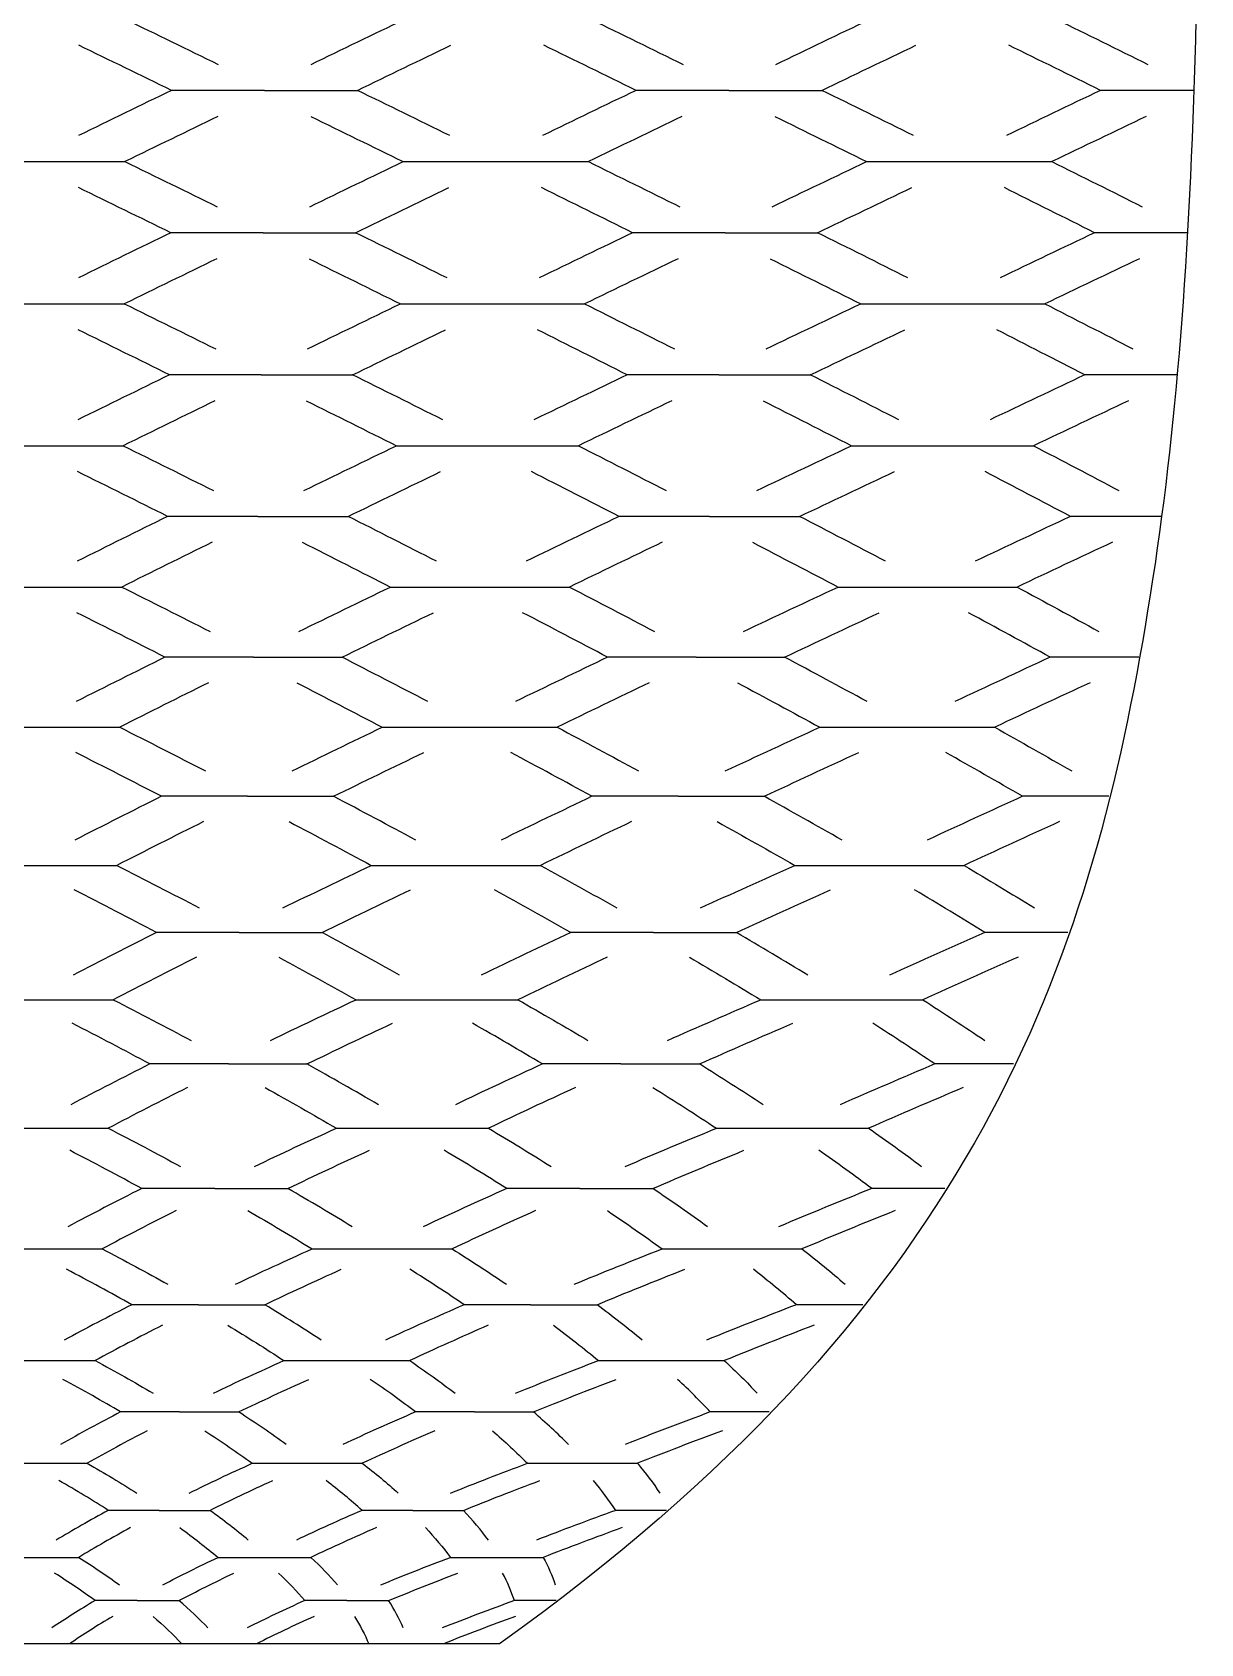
# Model space of a CAD drawing. Extents: x -15.8 to 22.7, y 5.7 to 11.5.
# Drawn here: x -13.758 to -11.692, y 5.681 to 8.53 of the extents above; entities that cross this region are included whole.
import ezdxf

# ---------------------------------------------------------------- set-up
doc = ezdxf.new("R2010")
doc.units = 0
doc.layers.add('DEFAULT', color=7, linetype='CONTINUOUS')

msp = doc.modelspace()

# ---------------------------------------------------------------- linework, layer by layer
at = {"layer": 'DEFAULT'}
for points in [[(-13.3474, 8.4269), (-13.5117, 8.4269)], [(-12.5263, 8.4269), (-12.6905, 8.4269)], [(-11.7051, 8.4269), (-11.8693, 8.4269)], [(-13.3497, 8.1752), (-13.513, 8.1752)], [(-12.5331, 8.1752), (-12.6965, 8.1752)], [(-11.7165, 8.1752), (-11.8799, 8.1752)], [(-13.3534, 7.924), (-13.5153, 7.924)], [(-12.5442, 7.924), (-12.7061, 7.924)], [(-11.735, 7.924), (-11.8969, 7.924)], [(-13.359, 7.6737), (-13.5186, 7.6737)], [(-12.5609, 7.6737), (-12.7205, 7.6737)], [(-11.7628, 7.6737), (-11.9224, 7.6737)], [(-13.3668, 7.4249), (-13.5233, 7.4249)], [(-12.5843, 7.4249), (-12.7408, 7.4249)], [(-11.8018, 7.4249), (-11.9583, 7.4249)], [(-13.3774, 7.1788), (-13.5296, 7.1788)], [(-12.6162, 7.1788), (-12.7684, 7.1788)], [(-11.8549, 7.1788), (-12.0072, 7.1788)], [(-13.3919, 6.9379), (-13.5383, 6.9379)], [(-12.6596, 6.9379), (-12.8061, 6.9379)], [(-11.9273, 6.9379), (-12.0738, 6.9379)], [(-13.4111, 6.7056), (-13.5499, 6.7056)], [(-12.7173, 6.7056), (-12.856, 6.7056)], [(-12.0234, 6.7056), (-12.1622, 6.7056)], [(-13.4354, 6.4854), (-13.5644, 6.4854)], [(-12.79, 6.4854), (-12.9191, 6.4854)], [(-12.1447, 6.4854), (-12.2738, 6.4854)], [(-13.4643, 6.28), (-13.5818, 6.28)], [(-12.877, 6.28), (-12.9945, 6.28)], [(-12.2897, 6.28), (-12.4071, 6.28)], [(-13.4974, 6.0904), (-13.6017, 6.0904)], [(-12.9762, 6.0904), (-13.0805, 6.0904)], [(-12.455, 6.0904), (-12.5592, 6.0904)], [(-13.5338, 5.9164), (-13.6235, 5.9164)], [(-13.0853, 5.9164), (-13.175, 5.9164)], [(-12.6368, 5.9164), (-12.7265, 5.9164)], [(-13.5727, 5.7569), (-13.6468, 5.7569)], [(-13.2021, 5.7569), (-13.2762, 5.7569)], [(-12.8315, 5.7569), (-12.9056, 5.7569)], [(-12.9317, 5.6805), (-14.5844, 5.6805)]]:
    msp.add_lwpolyline(points, dxfattribs=at)
for points, knots in [([(-11.6921, 9.8123), (-11.6921, 8.6318), (-11.6921, 8.0416), (-11.7954, 7.4513), (-11.8987, 6.861), (-12.1053, 6.2708), (-12.9317, 5.6805)], [0, 0, 0, 0, 1, 1, 1, 2, 2, 2, 2]), ([(-14.0867, 8.4729), (-14.0321, 8.4995), (-13.9774, 8.5261), (-13.9226, 8.5527), (-13.8129, 8.5527), (-13.7032, 8.5527), (-13.5934, 8.5527), (-13.5387, 8.5261), (-13.4839, 8.4995), (-13.4293, 8.4729)], [0, 0, 0, 0, 1, 1, 1, 2, 2, 2, 3, 3, 3, 3]), ([(-13.2649, 8.4729), (-13.2099, 8.4995), (-13.1549, 8.5261), (-13.0997, 8.5527), (-12.99, 8.5527), (-12.8803, 8.5527), (-12.7705, 8.5527), (-12.7161, 8.5261), (-12.6618, 8.4995), (-12.6075, 8.4729)], [0, 0, 0, 0, 1, 1, 1, 2, 2, 2, 3, 3, 3, 3]), ([(-12.4431, 8.4729), (-12.3878, 8.4995), (-12.3323, 8.5261), (-12.2768, 8.5527), (-12.1671, 8.5527), (-12.0574, 8.5527), (-11.9476, 8.5527), (-11.8936, 8.5261), (-11.8396, 8.4995), (-11.7857, 8.4729)], [0, 0, 0, 0, 1, 1, 1, 2, 2, 2, 3, 3, 3, 3]), ([(-13.3474, 8.4269), (-13.2927, 8.4269), (-13.2379, 8.4269), (-13.1832, 8.4269), (-13.1282, 8.4535), (-13.0731, 8.4801), (-13.018, 8.5067)], [0, 0, 0, 0, 1, 1, 1, 2, 2, 2, 2]), ([(-12.5263, 8.4269), (-12.4715, 8.4269), (-12.4168, 8.4269), (-12.362, 8.4269), (-12.3067, 8.4535), (-12.2512, 8.4801), (-12.1957, 8.5067)], [0, 0, 0, 0, 1, 1, 1, 2, 2, 2, 2]), ([(-14.0851, 8.2212), (-14.0308, 8.2478), (-13.9764, 8.2744), (-13.9219, 8.301), (-13.8126, 8.301), (-13.7034, 8.301), (-13.5941, 8.301), (-13.5396, 8.2744), (-13.4852, 8.2478), (-13.431, 8.2212)], [0, 0, 0, 0, 1, 1, 1, 2, 2, 2, 3, 3, 3, 3]), ([(-13.2674, 8.2212), (-13.2126, 8.2478), (-13.1576, 8.2744), (-13.1024, 8.301), (-12.9932, 8.301), (-12.8839, 8.301), (-12.7747, 8.301), (-12.7208, 8.2744), (-12.667, 8.2478), (-12.6133, 8.2212)], [0, 0, 0, 0, 1, 1, 1, 2, 2, 2, 3, 3, 3, 3]), ([(-12.4498, 8.2212), (-12.3943, 8.2478), (-12.3387, 8.2744), (-12.283, 8.301), (-12.1737, 8.301), (-12.0645, 8.301), (-11.9552, 8.301), (-11.9019, 8.2744), (-11.8487, 8.2478), (-11.7957, 8.2212)], [0, 0, 0, 0, 1, 1, 1, 2, 2, 2, 3, 3, 3, 3]), ([(-13.3497, 8.1752), (-13.2953, 8.1752), (-13.2408, 8.1752), (-13.1864, 8.1752), (-13.1315, 8.2018), (-13.0766, 8.2284), (-13.0215, 8.2549)], [0, 0, 0, 0, 1, 1, 1, 2, 2, 2, 2]), ([(-12.5331, 8.1752), (-12.4787, 8.1752), (-12.4243, 8.1752), (-12.3698, 8.1752), (-12.3143, 8.2018), (-12.2588, 8.2284), (-12.203, 8.2549)], [0, 0, 0, 0, 1, 1, 1, 2, 2, 2, 2]), ([(-14.0824, 7.9699), (-14.0287, 7.9964), (-13.9748, 8.023), (-13.9208, 8.0495), (-13.8123, 8.0495), (-13.7038, 8.0495), (-13.5953, 8.0495), (-13.5412, 8.023), (-13.4874, 7.9964), (-13.4337, 7.9699)], [0, 0, 0, 0, 1, 1, 1, 2, 2, 2, 3, 3, 3, 3]), ([(-13.2715, 7.9699), (-13.2169, 7.9964), (-13.1621, 8.023), (-13.1071, 8.0495), (-12.9985, 8.0495), (-12.8901, 8.0495), (-12.7816, 8.0495), (-12.7285, 8.023), (-12.6756, 7.9964), (-12.6228, 7.9699)], [0, 0, 0, 0, 1, 1, 1, 2, 2, 2, 3, 3, 3, 3]), ([(-12.4607, 7.9699), (-12.4051, 7.9964), (-12.3493, 8.023), (-12.2933, 8.0495), (-12.1848, 8.0495), (-12.0763, 8.0495), (-11.9678, 8.0495), (-11.9157, 8.023), (-11.8637, 7.9964), (-11.812, 7.9699)], [0, 0, 0, 0, 1, 1, 1, 2, 2, 2, 3, 3, 3, 3]), ([(-13.3534, 7.924), (-13.2995, 7.924), (-13.2455, 7.924), (-13.1916, 7.924), (-13.137, 7.9505), (-13.0822, 7.977), (-13.0272, 8.0036)], [0, 0, 0, 0, 1, 1, 1, 2, 2, 2, 2]), ([(-12.5442, 7.924), (-12.4903, 7.924), (-12.4363, 7.924), (-12.3824, 7.924), (-12.3268, 7.9505), (-12.2711, 7.977), (-12.2151, 8.0036)], [0, 0, 0, 0, 1, 1, 1, 2, 2, 2, 2]), ([(-14.0782, 7.7194), (-14.0254, 7.7458), (-13.9723, 7.7722), (-13.919, 7.7986), (-13.8117, 7.7986), (-13.7044, 7.7986), (-13.5971, 7.7986), (-13.5437, 7.7722), (-13.4906, 7.7458), (-13.4378, 7.7194)], [0, 0, 0, 0, 1, 1, 1, 2, 2, 2, 3, 3, 3, 3]), ([(-13.2777, 7.7194), (-13.2235, 7.7458), (-13.169, 7.7722), (-13.1143, 7.7986), (-13.007, 7.7986), (-12.8997, 7.7986), (-12.7924, 7.7986), (-12.7404, 7.7722), (-12.6887, 7.7458), (-12.6373, 7.7194)], [0, 0, 0, 0, 1, 1, 1, 2, 2, 2, 3, 3, 3, 3]), ([(-12.4772, 7.7194), (-12.4216, 7.7458), (-12.3657, 7.7722), (-12.3096, 7.7986), (-12.2023, 7.7986), (-12.095, 7.7986), (-11.9877, 7.7986), (-11.9371, 7.7722), (-11.8868, 7.7458), (-11.8368, 7.7194)], [0, 0, 0, 0, 1, 1, 1, 2, 2, 2, 3, 3, 3, 3]), ([(-13.359, 7.6737), (-13.3058, 7.6737), (-13.2526, 7.6737), (-13.1994, 7.6737), (-13.1452, 7.7001), (-13.0907, 7.7265), (-13.036, 7.7529)], [0, 0, 0, 0, 1, 1, 1, 2, 2, 2, 2]), ([(-12.5609, 7.6737), (-12.5077, 7.6737), (-12.4545, 7.6737), (-12.4013, 7.6737), (-12.3457, 7.7001), (-12.2898, 7.7265), (-12.2337, 7.7529)], [0, 0, 0, 0, 1, 1, 1, 2, 2, 2, 2]), ([(-14.0723, 7.4703), (-14.0207, 7.4965), (-13.9687, 7.5227), (-13.9163, 7.5488), (-13.8108, 7.5488), (-13.7053, 7.5488), (-13.5997, 7.5488), (-13.5473, 7.5227), (-13.4953, 7.4965), (-13.4437, 7.4703)], [0, 0, 0, 0, 1, 1, 1, 2, 2, 2, 3, 3, 3, 3]), ([(-13.2865, 7.4703), (-13.233, 7.4965), (-13.1791, 7.5227), (-13.1248, 7.5488), (-13.0193, 7.5488), (-12.9138, 7.5488), (-12.8082, 7.5488), (-12.7578, 7.5227), (-12.7076, 7.4965), (-12.6579, 7.4703)], [0, 0, 0, 0, 1, 1, 1, 2, 2, 2, 3, 3, 3, 3]), ([(-12.5008, 7.4703), (-12.4453, 7.4965), (-12.3895, 7.5227), (-12.3333, 7.5488), (-12.2278, 7.5488), (-12.1223, 7.5488), (-12.0167, 7.5488), (-11.9682, 7.5227), (-11.92, 7.4965), (-11.8721, 7.4703)], [0, 0, 0, 0, 1, 1, 1, 2, 2, 2, 3, 3, 3, 3]), ([(-13.3668, 7.4249), (-13.3146, 7.4249), (-13.2624, 7.4249), (-13.2103, 7.4249), (-13.1568, 7.4511), (-13.1029, 7.4773), (-13.0487, 7.5035)], [0, 0, 0, 0, 1, 1, 1, 2, 2, 2, 2]), ([(-12.5843, 7.4249), (-12.5321, 7.4249), (-12.4799, 7.4249), (-12.4278, 7.4249), (-12.3724, 7.4511), (-12.3166, 7.4773), (-12.2605, 7.5035)], [0, 0, 0, 0, 1, 1, 1, 2, 2, 2, 2]), ([(-14.0643, 7.2236), (-14.0143, 7.2494), (-13.9638, 7.2752), (-13.9127, 7.301), (-13.8096, 7.301), (-13.7065, 7.301), (-13.6033, 7.301), (-13.5523, 7.2752), (-13.5017, 7.2494), (-13.4517, 7.2236)], [0, 0, 0, 0, 1, 1, 1, 2, 2, 2, 3, 3, 3, 3]), ([(-13.2986, 7.2236), (-13.246, 7.2494), (-13.1929, 7.2752), (-13.1392, 7.301), (-13.0361, 7.301), (-12.933, 7.301), (-12.8298, 7.301), (-12.7814, 7.2752), (-12.7334, 7.2494), (-12.686, 7.2236)], [0, 0, 0, 0, 1, 1, 1, 2, 2, 2, 3, 3, 3, 3]), ([(-12.5329, 7.2236), (-12.4777, 7.2494), (-12.422, 7.2752), (-12.3657, 7.301), (-12.2626, 7.301), (-12.1595, 7.301), (-12.0563, 7.301), (-12.0105, 7.2752), (-11.9651, 7.2494), (-11.9203, 7.2236)], [0, 0, 0, 0, 1, 1, 1, 2, 2, 2, 3, 3, 3, 3]), ([(-13.3774, 7.1788), (-13.3267, 7.1788), (-13.2759, 7.1788), (-13.2252, 7.1788), (-13.1726, 7.2047), (-13.1195, 7.2305), (-13.0659, 7.2563)], [0, 0, 0, 0, 1, 1, 1, 2, 2, 2, 2]), ([(-12.6162, 7.1788), (-12.5654, 7.1788), (-12.5147, 7.1788), (-12.4639, 7.1788), (-12.4088, 7.2047), (-12.3531, 7.2305), (-12.2969, 7.2563)], [0, 0, 0, 0, 1, 1, 1, 2, 2, 2, 2]), ([(-14.0534, 6.9814), (-14.0056, 7.0065), (-13.957, 7.0316), (-13.9078, 7.0567), (-13.8079, 7.0567), (-13.7081, 7.0567), (-13.6082, 7.0567), (-13.559, 7.0316), (-13.5105, 7.0065), (-13.4627, 6.9814)], [0, 0, 0, 0, 1, 1, 1, 2, 2, 2, 3, 3, 3, 3]), ([(-13.315, 6.9814), (-13.2636, 7.0065), (-13.2116, 7.0316), (-13.1588, 7.0567), (-13.059, 7.0567), (-12.9591, 7.0567), (-12.8593, 7.0567), (-12.8136, 7.0316), (-12.7686, 7.0065), (-12.7243, 6.9814)], [0, 0, 0, 0, 1, 1, 1, 2, 2, 2, 3, 3, 3, 3]), ([(-12.5766, 6.9814), (-12.5217, 7.0065), (-12.4662, 7.0316), (-12.4099, 7.0567), (-12.31, 7.0567), (-12.2101, 7.0567), (-12.1103, 7.0567), (-12.0681, 7.0316), (-12.0266, 7.0065), (-11.9859, 6.9814)], [0, 0, 0, 0, 1, 1, 1, 2, 2, 2, 3, 3, 3, 3]), ([(-13.3919, 6.9379), (-13.3431, 6.9379), (-13.2942, 6.9379), (-13.2454, 6.9379), (-13.1941, 6.963), (-13.1421, 6.9881), (-13.0894, 7.0132)], [0, 0, 0, 0, 1, 1, 1, 2, 2, 2, 2]), ([(-12.6596, 6.9379), (-12.6108, 6.9379), (-12.562, 6.9379), (-12.5131, 6.9379), (-12.4583, 6.963), (-12.4028, 6.9881), (-12.3466, 7.0132)], [0, 0, 0, 0, 1, 1, 1, 2, 2, 2, 2]), ([(-14.0387, 6.7471), (-13.9938, 6.7711), (-13.9479, 6.7951), (-13.9011, 6.8191), (-13.8057, 6.8191), (-13.7103, 6.8191), (-13.6149, 6.8191), (-13.5681, 6.7951), (-13.5222, 6.7711), (-13.4773, 6.7471)], [0, 0, 0, 0, 1, 1, 1, 2, 2, 2, 3, 3, 3, 3]), ([(-13.3369, 6.7471), (-13.2874, 6.7711), (-13.2369, 6.7951), (-13.1856, 6.8191), (-13.0901, 6.8191), (-12.9947, 6.8191), (-12.8993, 6.8191), (-12.8571, 6.7951), (-12.8159, 6.7711), (-12.7755, 6.7471)], [0, 0, 0, 0, 1, 1, 1, 2, 2, 2, 3, 3, 3, 3]), ([(-12.6351, 6.7471), (-12.581, 6.7711), (-12.5259, 6.7951), (-12.47, 6.8191), (-12.3746, 6.8191), (-12.2791, 6.8191), (-12.1837, 6.8191), (-12.1461, 6.7951), (-12.1095, 6.7711), (-12.0737, 6.7471)], [0, 0, 0, 0, 1, 1, 1, 2, 2, 2, 3, 3, 3, 3]), ([(-13.4111, 6.7056), (-13.3648, 6.7056), (-13.3186, 6.7056), (-13.2723, 6.7056), (-13.2229, 6.7296), (-13.1725, 6.7536), (-13.1212, 6.7776)], [0, 0, 0, 0, 1, 1, 1, 2, 2, 2, 2]), ([(-12.7173, 6.7056), (-12.671, 6.7056), (-12.6247, 6.7056), (-12.5785, 6.7056), (-12.5244, 6.7296), (-12.4694, 6.7536), (-12.4135, 6.7776)], [0, 0, 0, 0, 1, 1, 1, 2, 2, 2, 2]), ([(-14.0201, 6.5244), (-13.9787, 6.547), (-13.9361, 6.5695), (-13.8924, 6.592), (-13.8028, 6.592), (-13.7132, 6.592), (-13.6236, 6.592), (-13.5799, 6.5695), (-13.5374, 6.547), (-13.496, 6.5244)], [0, 0, 0, 0, 1, 1, 1, 2, 2, 2, 3, 3, 3, 3]), ([(-13.3649, 6.5244), (-13.3179, 6.547), (-13.2697, 6.5695), (-13.2203, 6.592), (-13.1307, 6.592), (-13.0411, 6.592), (-12.9515, 6.592), (-12.9135, 6.5695), (-12.8766, 6.547), (-12.8408, 6.5244)], [0, 0, 0, 0, 1, 1, 1, 2, 2, 2, 3, 3, 3, 3]), ([(-12.7098, 6.5244), (-12.6571, 6.547), (-12.6032, 6.5695), (-12.5483, 6.592), (-12.4586, 6.592), (-12.369, 6.592), (-12.2794, 6.592), (-12.247, 6.5695), (-12.2158, 6.547), (-12.1857, 6.5244)], [0, 0, 0, 0, 1, 1, 1, 2, 2, 2, 3, 3, 3, 3]), ([(-13.4354, 6.4854), (-13.3923, 6.4854), (-13.3493, 6.4854), (-13.3063, 6.4854), (-13.2593, 6.5079), (-13.2112, 6.5305), (-13.162, 6.553)], [0, 0, 0, 0, 1, 1, 1, 2, 2, 2, 2]), ([(-12.79, 6.4854), (-12.747, 6.4854), (-12.704, 6.4854), (-12.661, 6.4854), (-12.6083, 6.5079), (-12.5546, 6.5305), (-12.4997, 6.553)], [0, 0, 0, 0, 1, 1, 1, 2, 2, 2, 2]), ([(-13.9975, 6.3161), (-13.9603, 6.337), (-13.9217, 6.3579), (-13.8817, 6.3787), (-13.7993, 6.3787), (-13.7168, 6.3787), (-13.6343, 6.3787), (-13.5944, 6.3579), (-13.5558, 6.337), (-13.5185, 6.3161)], [0, 0, 0, 0, 1, 1, 1, 2, 2, 2, 3, 3, 3, 3]), ([(-13.3988, 6.3161), (-13.3549, 6.337), (-13.3097, 6.3579), (-13.2632, 6.3787), (-13.1807, 6.3787), (-13.0982, 6.3787), (-13.0157, 6.3787), (-12.9824, 6.3579), (-12.9504, 6.337), (-12.9197, 6.3161)], [0, 0, 0, 0, 1, 1, 1, 2, 2, 2, 3, 3, 3, 3]), ([(-12.8, 6.3161), (-12.7495, 6.337), (-12.6977, 6.3579), (-12.6446, 6.3787), (-12.5621, 6.3787), (-12.4796, 6.3787), (-12.3972, 6.3787), (-12.3704, 6.3579), (-12.345, 6.337), (-12.321, 6.3161)], [0, 0, 0, 0, 1, 1, 1, 2, 2, 2, 3, 3, 3, 3]), ([(-13.4643, 6.28), (-13.4252, 6.28), (-13.386, 6.28), (-13.3469, 6.28), (-13.3031, 6.3008), (-13.258, 6.3217), (-13.2116, 6.3426)], [0, 0, 0, 0, 1, 1, 1, 2, 2, 2, 2]), ([(-12.877, 6.28), (-12.8378, 6.28), (-12.7987, 6.28), (-12.7595, 6.28), (-12.7092, 6.3008), (-12.6575, 6.3217), (-12.6045, 6.3426)], [0, 0, 0, 0, 1, 1, 1, 2, 2, 2, 2]), ([(-13.9716, 6.1236), (-13.939, 6.1428), (-13.9048, 6.162), (-13.8692, 6.1812), (-13.7951, 6.1812), (-13.7209, 6.1812), (-13.6468, 6.1812), (-13.6112, 6.162), (-13.5771, 6.1428), (-13.5444, 6.1236)], [0, 0, 0, 0, 1, 1, 1, 2, 2, 2, 3, 3, 3, 3]), ([(-13.4376, 6.1236), (-13.3976, 6.1428), (-13.3561, 6.162), (-13.3131, 6.1812), (-13.239, 6.1812), (-13.1648, 6.1812), (-13.0907, 6.1812), (-13.0625, 6.162), (-13.0357, 6.1428), (-13.0104, 6.1236)], [0, 0, 0, 0, 1, 1, 1, 2, 2, 2, 3, 3, 3, 3]), ([(-12.9036, 6.1236), (-12.8562, 6.1428), (-12.8074, 6.162), (-12.757, 6.1812), (-12.6829, 6.1812), (-12.6087, 6.1812), (-12.5346, 6.1812), (-12.5137, 6.162), (-12.4944, 6.1428), (-12.4765, 6.1236)], [0, 0, 0, 0, 1, 1, 1, 2, 2, 2, 3, 3, 3, 3]), ([(-13.4974, 6.0904), (-13.4627, 6.0904), (-13.4279, 6.0904), (-13.3932, 6.0904), (-13.3533, 6.1096), (-13.3119, 6.1288), (-13.269, 6.1479)], [0, 0, 0, 0, 1, 1, 1, 2, 2, 2, 2]), ([(-12.9762, 6.0904), (-12.9415, 6.0904), (-12.9067, 6.0904), (-12.872, 6.0904), (-12.8247, 6.1096), (-12.7759, 6.1288), (-12.7257, 6.1479)], [0, 0, 0, 0, 1, 1, 1, 2, 2, 2, 2]), ([(-13.943, 5.9469), (-13.9153, 5.9645), (-13.8861, 5.9821), (-13.8553, 5.9996), (-13.7904, 5.9996), (-13.7256, 5.9996), (-13.6608, 5.9996), (-13.6299, 5.9821), (-13.6007, 5.9645), (-13.5731, 5.9469)], [0, 0, 0, 0, 1, 1, 1, 2, 2, 2, 3, 3, 3, 3]), ([(-13.4806, 5.9469), (-13.445, 5.9645), (-13.4078, 5.9821), (-13.369, 5.9996), (-13.3041, 5.9996), (-13.2393, 5.9996), (-13.1745, 5.9996), (-13.1516, 5.9821), (-13.1304, 5.9645), (-13.1108, 5.9469)], [0, 0, 0, 0, 1, 1, 1, 2, 2, 2, 3, 3, 3, 3]), ([(-13.0183, 5.9469), (-12.9747, 5.9645), (-12.9295, 5.9821), (-12.8827, 5.9996), (-12.8179, 5.9996), (-12.753, 5.9996), (-12.6882, 5.9996), (-12.6733, 5.9821), (-12.6601, 5.9645), (-12.6485, 5.9469)], [0, 0, 0, 0, 1, 1, 1, 2, 2, 2, 3, 3, 3, 3]), ([(-13.5338, 5.9164), (-13.5039, 5.9164), (-13.474, 5.9164), (-13.4441, 5.9164), (-13.4086, 5.934), (-13.3715, 5.9516), (-13.3328, 5.9692)], [0, 0, 0, 0, 1, 1, 1, 2, 2, 2, 2]), ([(-13.0853, 5.9164), (-13.0554, 5.9164), (-13.0255, 5.9164), (-12.9956, 5.9164), (-12.9521, 5.934), (-12.907, 5.9516), (-12.8604, 5.9692)], [0, 0, 0, 0, 1, 1, 1, 2, 2, 2, 2]), ([(-13.9121, 5.7848), (-13.8898, 5.801), (-13.8658, 5.8171), (-13.8402, 5.8333), (-13.7854, 5.8333), (-13.7306, 5.8333), (-13.6759, 5.8333), (-13.6502, 5.8171), (-13.6262, 5.801), (-13.6039, 5.7848)], [0, 0, 0, 0, 1, 1, 1, 2, 2, 2, 3, 3, 3, 3]), ([(-13.5269, 5.7848), (-13.4961, 5.801), (-13.4636, 5.8171), (-13.4295, 5.8333), (-13.3747, 5.8333), (-13.32, 5.8333), (-13.2652, 5.8333), (-13.248, 5.8171), (-13.2325, 5.801), (-13.2186, 5.7848)], [0, 0, 0, 0, 1, 1, 1, 2, 2, 2, 3, 3, 3, 3]), ([(-13.1416, 5.7848), (-13.1024, 5.801), (-13.0614, 5.8171), (-13.0188, 5.8333), (-12.9641, 5.8333), (-12.9093, 5.8333), (-12.8546, 5.8333), (-12.8458, 5.8171), (-12.8387, 5.801), (-12.8334, 5.7848)], [0, 0, 0, 0, 1, 1, 1, 2, 2, 2, 3, 3, 3, 3]), ([(-13.5727, 5.7569), (-13.548, 5.7569), (-13.5233, 5.7569), (-13.4986, 5.7569), (-13.468, 5.773), (-13.4356, 5.7892), (-13.4016, 5.8053)], [0, 0, 0, 0, 1, 1, 1, 2, 2, 2, 2]), ([(-13.2021, 5.7569), (-13.1774, 5.7569), (-13.1527, 5.7569), (-13.128, 5.7569), (-13.0889, 5.773), (-13.0481, 5.7892), (-13.0056, 5.8053)], [0, 0, 0, 0, 1, 1, 1, 2, 2, 2, 2])]:
    msp.add_open_spline(points, degree=3, knots=knots, dxfattribs=at)
for points in [[(-13.5117, 8.4269), (-13.5663, 8.4535), (-13.621, 8.4801), (-13.6758, 8.5067)], [(-12.6905, 8.4269), (-12.7448, 8.4535), (-12.7991, 8.4801), (-12.8535, 8.5067)], [(-11.8693, 8.4269), (-11.9232, 8.4535), (-11.9772, 8.4801), (-12.0313, 8.5067)], [(-13.5117, 8.4269), (-13.5665, 8.4003), (-13.6213, 8.3737), (-13.676, 8.3471)], [(-13.0199, 8.3471), (-13.0743, 8.3737), (-13.1287, 8.4003), (-13.1832, 8.4269)], [(-12.6905, 8.4269), (-12.7457, 8.4003), (-12.8008, 8.3737), (-12.8559, 8.3471)], [(-12.1998, 8.3471), (-12.2538, 8.3737), (-12.3079, 8.4003), (-12.362, 8.4269)], [(-11.8693, 8.4269), (-11.9249, 8.4003), (-11.9804, 8.3737), (-12.0358, 8.3471)], [(-13.4298, 8.3808), (-13.4846, 8.3542), (-13.5394, 8.3276), (-13.5941, 8.301)], [(-13.2657, 8.3808), (-13.2112, 8.3542), (-13.1568, 8.3276), (-13.1024, 8.301)], [(-12.6093, 8.3808), (-12.6645, 8.3542), (-12.7196, 8.3276), (-12.7747, 8.301)], [(-12.4451, 8.3808), (-12.391, 8.3542), (-12.337, 8.3276), (-12.283, 8.301)], [(-11.7887, 8.3808), (-11.8443, 8.3542), (-11.8998, 8.3276), (-11.9552, 8.301)], [(-13.513, 8.1752), (-13.5673, 8.2018), (-13.6217, 8.2284), (-13.6762, 8.2549)], [(-12.6965, 8.1752), (-12.7501, 8.2018), (-12.8039, 8.2284), (-12.8578, 8.2549)], [(-11.8799, 8.1752), (-11.9329, 8.2018), (-11.9861, 8.2284), (-12.0394, 8.2549)], [(-13.513, 8.1752), (-13.5677, 8.1486), (-13.6222, 8.1221), (-13.6765, 8.0955)], [(-13.0247, 8.0955), (-13.0785, 8.1221), (-13.1324, 8.1486), (-13.1864, 8.1752)], [(-12.6965, 8.1752), (-12.7517, 8.1486), (-12.8068, 8.1221), (-12.8618, 8.0955)], [(-12.21, 8.0955), (-12.2631, 8.1221), (-12.3164, 8.1486), (-12.3698, 8.1752)], [(-11.8799, 8.1752), (-11.9357, 8.1486), (-11.9914, 8.1221), (-12.047, 8.0955)], [(-13.4318, 8.1292), (-13.4864, 8.1026), (-13.5409, 8.076), (-13.5953, 8.0495)], [(-13.2687, 8.1292), (-13.2147, 8.1026), (-13.1608, 8.076), (-13.1071, 8.0495)], [(-12.6163, 8.1292), (-12.6715, 8.1026), (-12.7266, 8.076), (-12.7816, 8.0495)], [(-12.4532, 8.1292), (-12.3998, 8.1026), (-12.3465, 8.076), (-12.2933, 8.0495)], [(-11.8007, 8.1292), (-11.8566, 8.1026), (-11.9123, 8.076), (-11.9678, 8.0495)], [(-13.5153, 7.924), (-13.5689, 7.9505), (-13.6228, 7.977), (-13.6768, 8.0036)], [(-12.7061, 7.924), (-12.7588, 7.9505), (-12.8117, 7.977), (-12.8647, 8.0036)], [(-11.8969, 7.924), (-11.9486, 7.9505), (-12.0006, 7.977), (-12.0527, 8.0036)], [(-13.5153, 7.924), (-13.5695, 7.8975), (-13.6235, 7.871), (-13.6774, 7.8445)], [(-13.0323, 7.8445), (-13.0852, 7.871), (-13.1383, 7.8975), (-13.1916, 7.924)], [(-12.7061, 7.924), (-12.7612, 7.8975), (-12.8162, 7.871), (-12.871, 7.8445)], [(-12.226, 7.8445), (-12.2779, 7.871), (-12.33, 7.8975), (-12.3824, 7.924)], [(-11.8969, 7.924), (-11.953, 7.8975), (-12.0089, 7.871), (-12.0647, 7.8445)], [(-13.435, 7.8781), (-13.4892, 7.8516), (-13.5432, 7.8251), (-13.5971, 7.7986)], [(-13.2735, 7.8781), (-13.2202, 7.8516), (-13.1671, 7.8251), (-13.1143, 7.7986)], [(-12.6274, 7.8781), (-12.6826, 7.8516), (-12.7376, 7.8251), (-12.7924, 7.7986)], [(-12.4659, 7.8781), (-12.4136, 7.8516), (-12.3615, 7.8251), (-12.3096, 7.7986)], [(-11.8199, 7.8781), (-11.876, 7.8516), (-11.9319, 7.8251), (-11.9877, 7.7986)], [(-13.5186, 7.6737), (-13.5714, 7.7001), (-13.6244, 7.7265), (-13.6778, 7.7529)], [(-12.7205, 7.6737), (-12.7719, 7.7001), (-12.8236, 7.7265), (-12.8755, 7.7529)], [(-11.9224, 7.6737), (-11.9724, 7.7001), (-12.0227, 7.7265), (-12.0732, 7.7529)], [(-13.5186, 7.6737), (-13.5722, 7.6473), (-13.6256, 7.6209), (-13.6786, 7.5945)], [(-13.0435, 7.5945), (-13.0952, 7.6209), (-13.1471, 7.6473), (-13.1994, 7.6737)], [(-12.7205, 7.6737), (-12.7755, 7.6473), (-12.8303, 7.6209), (-12.8847, 7.5945)], [(-12.2496, 7.5945), (-12.2999, 7.6209), (-12.3504, 7.6473), (-12.4013, 7.6737)], [(-11.9224, 7.6737), (-11.9788, 7.6473), (-12.035, 7.6209), (-12.0908, 7.5945)], [(-13.4398, 7.628), (-13.4934, 7.6016), (-13.5467, 7.5752), (-13.5997, 7.5488)], [(-13.2806, 7.628), (-13.2284, 7.6016), (-13.1765, 7.5752), (-13.1248, 7.5488)], [(-12.6441, 7.628), (-12.6991, 7.6016), (-12.7538, 7.5752), (-12.8082, 7.5488)], [(-12.4849, 7.628), (-12.4341, 7.6016), (-12.3836, 7.5752), (-12.3333, 7.5488)], [(-11.8484, 7.628), (-11.9048, 7.6016), (-11.9609, 7.5752), (-12.0167, 7.5488)], [(-13.5233, 7.4249), (-13.5749, 7.4511), (-13.6268, 7.4773), (-13.6792, 7.5035)], [(-12.7408, 7.4249), (-12.7905, 7.4511), (-12.8405, 7.4773), (-12.891, 7.5035)], [(-11.9583, 7.4249), (-12.0061, 7.4511), (-12.0543, 7.4773), (-12.1028, 7.5035)], [(-13.5233, 7.4249), (-13.576, 7.3987), (-13.6284, 7.3725), (-13.6803, 7.3464)], [(-13.0589, 7.3464), (-13.109, 7.3725), (-13.1594, 7.3987), (-13.2103, 7.4249)], [(-12.7408, 7.4249), (-12.7954, 7.3987), (-12.8497, 7.3725), (-12.9036, 7.3464)], [(-12.2821, 7.3464), (-12.3303, 7.3725), (-12.3789, 7.3987), (-12.4278, 7.4249)], [(-11.9583, 7.4249), (-12.0148, 7.3987), (-12.071, 7.3725), (-12.1268, 7.3464)], [(-13.4463, 7.3796), (-13.4991, 7.3534), (-13.5514, 7.3272), (-13.6033, 7.301)], [(-13.2905, 7.3796), (-13.2397, 7.3534), (-13.1893, 7.3272), (-13.1392, 7.301)], [(-12.6671, 7.3796), (-12.7217, 7.3534), (-12.776, 7.3272), (-12.8298, 7.301)], [(-12.5113, 7.3796), (-12.4624, 7.3534), (-12.4139, 7.3272), (-12.3657, 7.301)], [(-11.8879, 7.3796), (-11.9445, 7.3534), (-12.0006, 7.3272), (-12.0563, 7.301)], [(-13.5296, 7.1788), (-13.5796, 7.2047), (-13.6301, 7.2305), (-13.6811, 7.2563)], [(-12.7684, 7.1788), (-12.8158, 7.2047), (-12.8637, 7.2305), (-12.9121, 7.2563)], [(-12.0072, 7.1788), (-12.052, 7.2047), (-12.0973, 7.2305), (-12.1431, 7.2563)], [(-13.5296, 7.1788), (-13.5812, 7.153), (-13.6322, 7.1272), (-13.6827, 7.1014)], [(-13.0799, 7.1014), (-13.1278, 7.1272), (-13.1762, 7.153), (-13.2252, 7.1788)], [(-12.7684, 7.1788), (-12.8225, 7.153), (-12.8761, 7.1272), (-12.9292, 7.1014)], [(-12.3264, 7.1014), (-12.3718, 7.1272), (-12.4176, 7.153), (-12.4639, 7.1788)], [(-12.0072, 7.1788), (-12.0639, 7.153), (-12.1201, 7.1272), (-12.1758, 7.1014)], [(-13.4553, 7.1341), (-13.5068, 7.1083), (-13.5578, 7.0825), (-13.6082, 7.0567)], [(-13.304, 7.1341), (-13.2551, 7.1083), (-13.2067, 7.0825), (-13.1588, 7.0567)], [(-12.6986, 7.1341), (-12.7527, 7.1083), (-12.8062, 7.0825), (-12.8593, 7.0567)], [(-12.5472, 7.1341), (-12.5009, 7.1083), (-12.4551, 7.0825), (-12.4099, 7.0567)], [(-11.9418, 7.1341), (-11.9985, 7.1083), (-12.0546, 7.0825), (-12.1103, 7.0567)], [(-13.5383, 6.9379), (-13.5861, 6.963), (-13.6346, 6.9881), (-13.6837, 7.0132)], [(-12.8061, 6.9379), (-12.8503, 6.963), (-12.8952, 6.9881), (-12.9409, 7.0132)], [(-12.0738, 6.9379), (-12.1145, 6.963), (-12.1559, 6.9881), (-12.198, 7.0132)], [(-13.5383, 6.9379), (-13.5882, 6.9128), (-13.6374, 6.8877), (-13.6858, 6.8626)], [(-13.1085, 6.8626), (-13.1534, 6.8877), (-13.1991, 6.9128), (-13.2454, 6.9379)], [(-12.8061, 6.9379), (-12.8595, 6.9128), (-12.9122, 6.8877), (-12.9642, 6.8626)], [(-12.3868, 6.8626), (-12.4282, 6.8877), (-12.4703, 6.9128), (-12.5131, 6.9379)], [(-12.0738, 6.9379), (-12.1307, 6.9128), (-12.1869, 6.8877), (-12.2425, 6.8626)], [(-13.4676, 6.8944), (-13.5174, 6.8693), (-13.5665, 6.8442), (-13.6149, 6.8191)], [(-13.3223, 6.8944), (-13.276, 6.8693), (-13.2304, 6.8442), (-13.1856, 6.8191)], [(-12.7414, 6.8944), (-12.7947, 6.8693), (-12.8474, 6.8442), (-12.8993, 6.8191)], [(-12.5962, 6.8944), (-12.5534, 6.8693), (-12.5113, 6.8442), (-12.47, 6.8191)], [(-12.0152, 6.8944), (-12.0721, 6.8693), (-12.1283, 6.8442), (-12.1837, 6.8191)], [(-13.5499, 6.7056), (-13.5947, 6.7296), (-13.6405, 6.7536), (-13.6873, 6.7776)], [(-12.856, 6.7056), (-12.8963, 6.7296), (-12.9375, 6.7536), (-12.9796, 6.7776)], [(-12.1622, 6.7056), (-12.1979, 6.7296), (-12.2345, 6.7536), (-12.272, 6.7776)], [(-13.5499, 6.7056), (-13.5975, 6.6816), (-13.6442, 6.6576), (-13.69, 6.6336)], [(-13.146, 6.6336), (-13.1872, 6.6576), (-13.2293, 6.6816), (-13.2723, 6.7056)], [(-12.856, 6.7056), (-12.9083, 6.6816), (-12.9596, 6.6576), (-13.01, 6.6336)], [(-12.4659, 6.6336), (-12.5025, 6.6576), (-12.5401, 6.6816), (-12.5785, 6.7056)], [(-12.1622, 6.7056), (-12.219, 6.6816), (-12.2749, 6.6576), (-12.3299, 6.6336)], [(-13.4837, 6.664), (-13.5312, 6.64), (-13.5779, 6.616), (-13.6236, 6.592)], [(-13.3465, 6.664), (-13.3035, 6.64), (-13.2615, 6.616), (-13.2203, 6.592)], [(-12.7978, 6.664), (-12.8499, 6.64), (-12.9012, 6.616), (-12.9515, 6.592)], [(-12.6606, 6.664), (-12.6222, 6.64), (-12.5848, 6.616), (-12.5483, 6.592)], [(-12.1119, 6.664), (-12.1687, 6.64), (-12.2245, 6.616), (-12.2794, 6.592)], [(-13.5644, 6.4854), (-13.6058, 6.5079), (-13.6482, 6.5305), (-13.6918, 6.553)], [(-12.9191, 6.4854), (-12.9548, 6.5079), (-12.9916, 6.5305), (-13.0295, 6.553)], [(-12.2738, 6.4854), (-12.3038, 6.5079), (-12.3349, 6.5305), (-12.3672, 6.553)], [(-13.5644, 6.4854), (-13.6091, 6.4628), (-13.6527, 6.4403), (-13.6952, 6.4178)], [(-13.1925, 6.4178), (-13.2293, 6.4403), (-13.2672, 6.4628), (-13.3063, 6.4854)], [(-12.9191, 6.4854), (-12.9695, 6.4628), (-13.0187, 6.4403), (-13.0668, 6.4178)], [(-12.5641, 6.4178), (-12.5953, 6.4403), (-12.6275, 6.4628), (-12.661, 6.4854)], [(-12.2738, 6.4854), (-12.3298, 6.4628), (-12.3847, 6.4403), (-12.4384, 6.4178)], [(-13.5038, 6.4463), (-13.5484, 6.4238), (-13.5919, 6.4013), (-13.6343, 6.3787)], [(-13.3767, 6.4463), (-13.3377, 6.4238), (-13.2999, 6.4013), (-13.2632, 6.3787)], [(-12.8683, 6.4463), (-12.9186, 6.4238), (-12.9677, 6.4013), (-13.0157, 6.3787)], [(-12.7412, 6.4463), (-12.7078, 6.4238), (-12.6756, 6.4013), (-12.6446, 6.3787)], [(-12.2327, 6.4463), (-12.2887, 6.4238), (-12.3435, 6.4013), (-12.3972, 6.3787)], [(-13.5818, 6.28), (-13.619, 6.3008), (-13.6575, 6.3217), (-13.6973, 6.3426)], [(-12.9945, 6.28), (-13.0251, 6.3008), (-13.0569, 6.3217), (-13.0902, 6.3426)], [(-12.4071, 6.28), (-12.4311, 6.3008), (-12.4564, 6.3217), (-12.483, 6.3426)], [(-13.5818, 6.28), (-13.623, 6.2591), (-13.6628, 6.2382), (-13.7013, 6.2173)], [(-13.2472, 6.2173), (-13.2791, 6.2382), (-13.3123, 6.2591), (-13.3469, 6.28)], [(-12.9945, 6.28), (-13.0422, 6.2591), (-13.0886, 6.2382), (-13.1337, 6.2173)], [(-12.6797, 6.2173), (-12.705, 6.2382), (-12.7316, 6.2591), (-12.7595, 6.28)], [(-12.4071, 6.28), (-12.4615, 6.2591), (-12.5145, 6.2382), (-12.5662, 6.2173)], [(-13.5277, 6.2438), (-13.5687, 6.2229), (-13.6084, 6.202), (-13.6468, 6.1812)], [(-13.4125, 6.2438), (-13.378, 6.2229), (-13.3449, 6.202), (-13.3131, 6.1812)], [(-12.9517, 6.2438), (-12.9994, 6.2229), (-13.0457, 6.202), (-13.0907, 6.1812)], [(-12.8366, 6.2438), (-12.8087, 6.2229), (-12.7822, 6.202), (-12.757, 6.1812)], [(-12.3758, 6.2438), (-12.4301, 6.2229), (-12.483, 6.202), (-12.5346, 6.1812)], [(-13.6017, 6.0904), (-13.6342, 6.1096), (-13.6682, 6.1288), (-13.7037, 6.1479)], [(-13.0805, 6.0904), (-13.1056, 6.1096), (-13.1322, 6.1288), (-13.1603, 6.1479)], [(-12.5592, 6.0904), (-12.577, 6.1096), (-12.5963, 6.1288), (-12.617, 6.1479)], [(-13.6017, 6.0904), (-13.6386, 6.0712), (-13.6741, 6.052), (-13.7081, 6.0329)], [(-13.3089, 6.0329), (-13.3355, 6.052), (-13.3636, 6.0712), (-13.3932, 6.0904)], [(-13.0805, 6.0904), (-13.1248, 6.0712), (-13.1677, 6.052), (-13.209, 6.0329)], [(-12.8098, 6.0329), (-12.829, 6.052), (-12.8498, 6.0712), (-12.872, 6.0904)], [(-12.5592, 6.0904), (-12.611, 6.0712), (-12.6612, 6.052), (-12.71, 6.0329)], [(-13.5546, 6.0572), (-13.5915, 6.038), (-13.6269, 6.0188), (-13.6608, 5.9996)], [(-13.453, 6.0572), (-13.4235, 6.038), (-13.3955, 6.0188), (-13.369, 5.9996)], [(-13.0462, 6.0572), (-13.0904, 6.038), (-13.1332, 6.0188), (-13.1745, 5.9996)], [(-12.9445, 6.0572), (-12.9224, 6.038), (-12.9018, 6.0188), (-12.8827, 5.9996)], [(-12.5378, 6.0572), (-12.5894, 6.038), (-12.6395, 6.0188), (-12.6882, 5.9996)], [(-13.6235, 5.9164), (-13.651, 5.934), (-13.6801, 5.9516), (-13.7108, 5.9692)], [(-13.175, 5.9164), (-13.1945, 5.934), (-13.2156, 5.9516), (-13.2383, 5.9692)], [(-12.7265, 5.9164), (-12.738, 5.934), (-12.7512, 5.9516), (-12.7659, 5.9692)], [(-13.6235, 5.9164), (-13.6558, 5.8989), (-13.6865, 5.8813), (-13.7156, 5.8637)], [(-13.376, 5.8637), (-13.3971, 5.8813), (-13.4198, 5.8989), (-13.4441, 5.9164)], [(-13.175, 5.9164), (-13.2153, 5.8989), (-13.254, 5.8813), (-13.2911, 5.8637)], [(-12.9515, 5.8637), (-12.9646, 5.8813), (-12.9793, 5.8989), (-12.9956, 5.9164)], [(-12.7265, 5.9164), (-12.7748, 5.8989), (-12.8215, 5.8813), (-12.8666, 5.8637)], [(-13.5842, 5.886), (-13.6163, 5.8684), (-13.6469, 5.8508), (-13.6759, 5.8333)], [(-13.4972, 5.886), (-13.4731, 5.8684), (-13.4505, 5.8508), (-13.4295, 5.8333)], [(-13.1495, 5.886), (-13.1897, 5.8684), (-13.2283, 5.8508), (-13.2652, 5.8333)], [(-13.0626, 5.886), (-13.0464, 5.8684), (-13.0318, 5.8508), (-13.0188, 5.8333)], [(-12.7149, 5.886), (-12.763, 5.8684), (-12.8096, 5.8508), (-12.8546, 5.8333)], [(-13.6468, 5.7569), (-13.669, 5.773), (-13.6929, 5.7892), (-13.7184, 5.8053)], [(-13.2762, 5.7569), (-13.2899, 5.773), (-13.3053, 5.7892), (-13.3224, 5.8053)], [(-12.9056, 5.7569), (-12.9109, 5.773), (-12.9178, 5.7892), (-12.9264, 5.8053)], [(-13.6468, 5.7569), (-13.6741, 5.7408), (-13.6996, 5.7246), (-13.7235, 5.7085)], [(-13.4473, 5.7085), (-13.4627, 5.7246), (-13.4798, 5.7408), (-13.4986, 5.7569)], [(-13.2762, 5.7569), (-13.3119, 5.7408), (-13.346, 5.7246), (-13.3783, 5.7085)], [(-13.1021, 5.7085), (-13.1091, 5.7246), (-13.1177, 5.7408), (-13.128, 5.7569)], [(-12.9056, 5.7569), (-12.9498, 5.7408), (-12.9923, 5.7246), (-13.0331, 5.7085)], [(-13.6156, 5.7289), (-13.6428, 5.7128), (-13.6682, 5.6967), (-13.6919, 5.6805)], [(-13.5445, 5.7289), (-13.5258, 5.7128), (-13.5089, 5.6967), (-13.4936, 5.6805)], [(-13.2597, 5.7289), (-13.2953, 5.7128), (-13.3292, 5.6967), (-13.3614, 5.6805)], [(-13.1885, 5.7289), (-13.1783, 5.7128), (-13.1698, 5.6967), (-13.163, 5.6805)], [(-12.9038, 5.7289), (-12.9478, 5.7128), (-12.9902, 5.6967), (-13.0308, 5.6805)]]:
    msp.add_open_spline(points, degree=3, dxfattribs=at)

doc.saveas('drawing.dxf')
